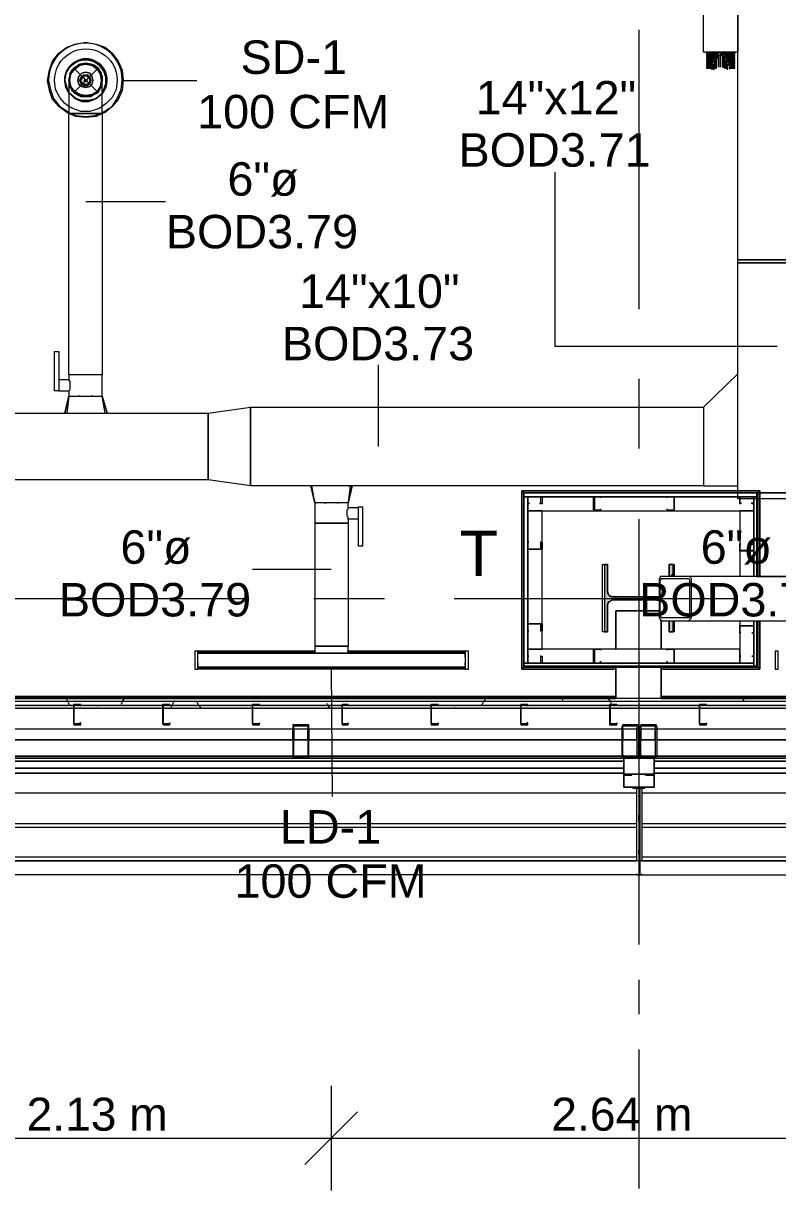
# Model space of a CAD drawing. Header units: metres. Extents: x -2 to 207, y -8 to 52.
# Drawn here: x 28.02 to 31.44, y 6.69 to 11.99 of the extents above; entities that cross this region are included whole.
import ezdxf

# ---------------------------------------------------------------- set-up
doc = ezdxf.new("R2010")
doc.units = ezdxf.units.M
doc.layers.add('HVAC - Ductos', color=5, linetype='Continuous', lineweight=0)
doc.layers.add('PDF_Text', color=7, linetype='Continuous', lineweight=0)
doc.layers.add('PDF_Geometry', color=7, linetype='Continuous', lineweight=0, true_color=0xaaaaaa)
doc.layers.add('PDF_Solid Fills', color=7, linetype='Continuous', lineweight=0, true_color=0xffffff)
doc.styles.add('PDF Helvetica', font='')
doc.styles.get('PDF Helvetica').set_extended_font_data('Helvetica')

msp = doc.modelspace()

# ---------------------------------------------------------------- hatches: boundary and pattern name
at = {"layer": 'PDF_Solid Fills', "lineweight": 0, "transparency": 33554559}
h = msp.add_hatch(color=256, dxfattribs=at)
h.paths.add_polyline_path([(30.9487, 9.2752), (30.9487, 9.2248), (30.967, 9.2248), (30.967, 9.2752)])
h.paths.add_polyline_path([(30.6692, 9.4035), (30.6692, 9.5318), (30.6555, 9.5318), (30.6555, 9.2248), (30.6692, 9.2248), (30.6692, 9.3531), (30.6738, 9.3669), (30.683, 9.3714), (30.9029, 9.3714), (30.9029, 9.3851), (30.683, 9.3897), (30.6784, 9.3943), (30.6738, 9.3943), (30.6738, 9.4035)])
h.paths.add_polyline_path([(30.967, 9.4768), (30.967, 9.5318), (30.9487, 9.5318), (30.9487, 9.4768)])
h = msp.add_hatch(color=256, dxfattribs=at)
h.paths.add_polyline_path([(14.0377, 8.8766), (14.0377, 8.8903), (12.4111, 8.8903), (12.4111, 8.8766)])
h.paths.add_polyline_path([(58.6863, 8.8766), (60.0699, 8.8766), (60.0699, 8.8903), (58.6863, 8.8903)])
h.paths.add_polyline_path([(58.6817, 8.8766), (58.6817, 8.8903), (55.8456, 8.8903), (55.8456, 8.8766)])
h.paths.add_polyline_path([(55.841, 8.8766), (55.841, 8.8903), (53.8159, 8.8903), (53.8159, 8.8766)])
h.paths.add_polyline_path([(53.8114, 8.8766), (53.8114, 8.8903), (53.005, 8.8903), (53.005, 8.8766)])
h.paths.add_polyline_path([(53.0004, 8.8766), (53.0004, 8.8903), (50.9753, 8.8903), (50.9753, 8.8766)])
h.paths.add_polyline_path([(50.9707, 8.8766), (50.9707, 8.8903), (48.9456, 8.8903), (48.9456, 8.8766)])
h.paths.add_polyline_path([(48.941, 8.8766), (48.941, 8.8903), (48.1347, 8.8903), (48.1347, 8.8766)])
h.paths.add_polyline_path([(48.1301, 8.8766), (48.1301, 8.8903), (46.105, 8.8903), (46.105, 8.8766)])
h.paths.add_polyline_path([(46.1004, 8.8766), (46.1004, 8.8903), (44.0753, 8.8903), (44.0753, 8.8766)])
h.paths.add_polyline_path([(44.0707, 8.8766), (44.0707, 8.8903), (43.2643, 8.8903), (43.2643, 8.8766)])
h.paths.add_polyline_path([(43.2598, 8.8766), (43.2598, 8.8903), (41.2346, 8.8903), (41.2346, 8.8766)])
h.paths.add_polyline_path([(41.2301, 8.8766), (41.2301, 8.8903), (38.394, 8.8903), (38.394, 8.8766)])
h.paths.add_polyline_path([(38.3894, 8.8766), (38.3894, 8.8903), (36.3643, 8.8903), (36.3643, 8.8766)])
h.paths.add_polyline_path([(36.3597, 8.8766), (36.3597, 8.8903), (33.5237, 8.8903), (33.5237, 8.8766)])
h.paths.add_polyline_path([(33.5191, 8.8766), (33.5191, 8.8903), (31.4939, 8.8903), (31.4939, 8.8766)])
h.paths.add_polyline_path([(31.4894, 8.8766), (31.4894, 8.8903), (30.683, 8.8903), (30.683, 8.8766)])
h.paths.add_polyline_path([(30.6784, 8.8766), (30.6784, 8.8903), (28.6533, 8.8903), (28.6533, 8.8766)])
h.paths.add_polyline_path([(28.6487, 8.8766), (28.6487, 8.8903), (26.6236, 8.8903), (26.6236, 8.8766)])
h.paths.add_polyline_path([(26.619, 8.8766), (26.619, 8.8903), (25.8127, 8.8903), (25.8127, 8.8766)])
h.paths.add_polyline_path([(25.8081, 8.8766), (25.8081, 8.8903), (23.783, 8.8903), (23.783, 8.8766)])
h.paths.add_polyline_path([(23.7784, 8.8766), (23.7784, 8.8903), (21.7532, 8.8903), (21.7532, 8.8766)])
h.paths.add_polyline_path([(21.7487, 8.8766), (21.7487, 8.8903), (20.9423, 8.8903), (20.9423, 8.8766)])
h.paths.add_polyline_path([(20.9377, 8.8766), (20.9377, 8.8903), (18.9126, 8.8903), (18.9126, 8.8766)])
h.paths.add_polyline_path([(18.908, 8.8766), (18.908, 8.8903), (16.072, 8.8903), (16.072, 8.8766)])
h.paths.add_polyline_path([(16.0674, 8.8766), (16.0674, 8.8903), (14.0423, 8.8903), (14.0423, 8.8766)])
h = msp.add_hatch(color=256, dxfattribs=at)
h.paths.add_polyline_path([(29.3085, 8.7941), (29.3085, 8.6567), (29.313, 8.7941)])
h.paths.add_polyline_path([(29.313, 8.7987), (29.313, 8.8033), (29.3085, 8.8033)])
h.paths.add_polyline_path([(29.2443, 8.7987), (29.2443, 8.8033), (29.2398, 8.8033)])
h.paths.add_polyline_path([(29.2443, 8.7941), (29.2398, 8.7941), (29.2398, 8.6567)])
h.paths.add_polyline_path([(29.2489, 8.6567), (29.3039, 8.6521), (29.3039, 8.6567)])
h.paths.add_polyline_path([(29.3039, 8.7987), (29.3039, 8.8033), (29.2489, 8.8033)])
h = msp.add_hatch(color=256, dxfattribs=at)
h.paths.add_polyline_path([(30.7471, 8.6567), (30.7975, 8.6521), (30.7975, 8.6567)])
h.paths.add_polyline_path([(30.738, 8.6659), (30.738, 8.6567), (30.7471, 8.6613), (30.7425, 8.6659)])
h.paths.add_polyline_path([(30.8067, 8.6613), (30.8113, 8.8027), (30.8113, 8.8033), (30.738, 8.8033), (30.7334, 8.7987), (30.7334, 8.6659), (30.738, 8.6705), (30.7425, 8.7987), (30.8021, 8.7987), (30.7975, 8.6613), (30.8067, 8.6567)])
h = msp.add_hatch(color=256, dxfattribs=at)
h.paths.add_polyline_path([(30.8205, 8.6659), (30.8205, 8.6567), (30.8296, 8.6567), (30.88, 8.6521), (30.88, 8.6567), (30.8387, 8.6613), (30.825, 8.6659)])
h.paths.add_polyline_path([(30.8892, 8.6613), (30.8937, 8.8033), (30.8205, 8.8033), (30.8159, 8.7987), (30.8159, 8.6659), (30.8205, 8.6705), (30.825, 8.7987), (30.8846, 8.7987), (30.88, 8.6613), (30.8892, 8.6567)])

# ---------------------------------------------------------------- linework, layer by layer
at = {"layer": 'HVAC - Ductos', "lineweight": 0}
for points in [[(31.613, 12.7389), (31.613, 10.9154), (31.2603, 10.9154), (31.2603, 12.7389)], [(31.1045, 12.3174), (31.2603, 12.3174), (31.2603, 11.8593), (31.1045, 11.8593)], [(28.2226, 10.3931), (28.2226, 11.5798), (28.2134, 11.5843), (28.1768, 11.6119), (28.1493, 11.6439), (28.1356, 11.6852), (28.1264, 11.731), (28.1356, 11.7768), (28.1493, 11.818), (28.1768, 11.8547), (28.2134, 11.8822), (28.2547, 11.8959), (28.3005, 11.9051), (28.3463, 11.8959), (28.3876, 11.8822), (28.4196, 11.8547), (28.4471, 11.818), (28.4655, 11.7768), (28.47, 11.731), (28.4655, 11.6852), (28.4471, 11.6439), (28.4196, 11.6119), (28.3876, 11.5843), (28.3738, 11.5798), (28.3738, 10.3931), (28.3646, 10.3931), (28.3554, 10.3931), (28.3372, 10.3931), (28.3188, 10.3931), (28.3005, 10.3931), (28.2822, 10.3931), (28.2638, 10.3931), (28.2455, 10.3931), (28.2318, 10.3931), (28.2272, 10.3931)], [(28.2318, 11.7035), (28.2272, 11.731), (28.2318, 11.7585), (28.2501, 11.7814), (28.273, 11.7997), (28.3005, 11.8043), (28.328, 11.7997), (28.3509, 11.7814), (28.3646, 11.7585), (28.3692, 11.731), (28.3646, 11.7035), (28.3509, 11.6806), (28.328, 11.6669), (28.3005, 11.6623), (28.273, 11.6669), (28.2501, 11.6806)], [(28.2043, 11.731), (28.2089, 11.699), (28.2226, 11.6714), (28.2089, 11.699)], [(28.2684, 11.7493), (28.2638, 11.731), (28.2684, 11.7493), (28.2822, 11.763), (28.3005, 11.7676), (28.3188, 11.763), (28.328, 11.7493), (28.3326, 11.731), (28.328, 11.7493), (28.3188, 11.763), (28.3005, 11.7676), (28.2822, 11.763)], [(28.328, 11.7127), (28.3326, 11.731), (28.328, 11.7127), (28.3188, 11.7035), (28.3005, 11.699), (28.2822, 11.7035), (28.2684, 11.7127), (28.2638, 11.731), (28.2684, 11.7127), (28.2822, 11.7035), (28.3005, 11.699), (28.3188, 11.7035)], [(28.2776, 11.7447), (28.273, 11.731), (28.2776, 11.7447), (28.2914, 11.7539), (28.3097, 11.7539), (28.3188, 11.7447), (28.3234, 11.731), (28.3188, 11.7447), (28.3097, 11.7539), (28.2914, 11.7539)], [(28.3188, 11.7172), (28.3234, 11.731), (28.3188, 11.7172), (28.3097, 11.7081), (28.2914, 11.7081), (28.2776, 11.7172), (28.273, 11.731), (28.2776, 11.7172), (28.2914, 11.7081), (28.3097, 11.7081)], [(28.3142, 11.7172), (28.3005, 11.7127), (28.2868, 11.7172), (28.2776, 11.731), (28.2868, 11.7447), (28.3005, 11.7539), (28.3142, 11.7447), (28.3188, 11.731)], [(28.3005, 11.7264), (28.3051, 11.731), (28.3051, 11.7264), (28.2959, 11.7264), (28.2914, 11.731), (28.2959, 11.7356), (28.3051, 11.7356), (28.3051, 11.731), (28.3005, 11.7356), (28.2959, 11.7356), (28.2959, 11.731), (28.2959, 11.7264)], [(28.2272, 11.6714), (28.2547, 11.6485), (28.2822, 11.6393), (28.3142, 11.6393), (28.3463, 11.6485), (28.3142, 11.6347), (28.2822, 11.6347), (28.2501, 11.6485), (28.2272, 11.6714), (28.2226, 11.6714), (28.2272, 11.6714), (28.2226, 11.676)], [(28.3463, 11.6485), (28.3142, 11.6393), (28.2822, 11.6393), (28.2547, 11.6485), (28.2272, 11.6714), (28.2501, 11.6485), (28.2822, 11.6347), (28.3142, 11.6347), (28.3463, 11.6485), (28.3738, 11.6714)], [(28.3554, 11.676), (28.3692, 11.7035), (28.3554, 11.676), (28.328, 11.6623)], [(28.3738, 11.6714), (28.3738, 11.676), (28.3738, 11.6714), (28.3463, 11.6485)], [(31.613, 10.9154), (31.613, 10.9017), (31.2603, 10.9017), (31.2603, 10.9154)], [(31.2603, 9.8571), (31.2603, 10.9017), (31.613, 10.9017), (31.613, 9.8571)], [(28.1585, 10.4985), (28.1768, 10.4985), (28.1768, 10.3199), (28.1585, 10.3199)], [(31.2603, 9.8891), (31.2603, 10.3977), (31.1045, 10.2465), (31.1045, 9.8891), (29.0473, 9.8891), (29.0473, 10.2465), (31.1045, 10.2465), (31.1045, 9.8891)], [(28.2226, 10.3702), (28.1768, 10.3702), (28.1768, 10.3656), (28.1768, 10.3611), (28.1768, 10.3565), (28.1768, 10.3519), (28.1768, 10.3427), (28.1768, 10.3381), (28.1768, 10.3336), (28.1768, 10.3245), (28.1768, 10.3199), (28.2226, 10.3199), (28.2226, 10.2969), (28.2272, 10.2969), (28.2318, 10.2969), (28.2455, 10.2969), (28.2638, 10.2969), (28.2822, 10.2969), (28.3005, 10.2969), (28.3188, 10.2969), (28.3372, 10.2969), (28.3554, 10.2969), (28.3646, 10.2969), (28.3692, 10.2969), (28.3738, 10.2969), (28.3738, 10.3931), (28.3646, 10.3931), (28.3554, 10.3931), (28.3372, 10.3931), (28.3188, 10.3931), (28.3005, 10.3931), (28.2822, 10.3931), (28.2638, 10.3931), (28.2455, 10.3931), (28.2318, 10.3931), (28.2272, 10.3931), (28.2226, 10.3931)], [(28.273, 10.2969), (28.2684, 10.2969)], [(28.3326, 10.2969), (28.328, 10.2969), (28.3234, 10.2969), (28.328, 10.2969)], [(28.8549, 9.9167), (26.6236, 9.9167), (26.6236, 10.219), (28.8549, 10.219)], [(31.613, 9.8296), (31.2603, 9.8296), (31.2603, 9.8571), (31.613, 9.8571)], [(29.3818, 9.8113), (29.3864, 9.8113), (29.391, 9.8113), (29.3864, 9.8113)], [(29.4414, 9.8113), (29.4459, 9.8113)], [(29.5376, 9.7929), (29.5559, 9.7929), (29.5559, 9.6142), (29.5376, 9.6142)], [(28.7953, 9.0553), (28.8091, 9.0553), (28.8091, 9.1378), (28.7953, 9.1378)], [(28.8091, 9.1286), (30.0232, 9.1286), (28.8091, 9.1286), (30.0232, 9.1286), (30.0232, 9.0644), (28.8091, 9.0644)], [(30.037, 9.0553), (30.037, 9.1378), (30.0232, 9.1378), (30.0232, 9.0553)], [(31.4298, 9.0553), (31.4435, 9.0553), (31.4435, 9.1378), (31.4298, 9.1378)]]:
    msp.add_lwpolyline(points, close=True, dxfattribs=at)
for points in [[(28.3738, 11.5843), (28.383, 11.5889), (28.4196, 11.6119), (28.4425, 11.6485), (28.4609, 11.6898), (28.4655, 11.731, 1.013823), (28.131, 11.731), (28.1402, 11.6898), (28.1539, 11.6485), (28.1814, 11.6119), (28.218, 11.5889), (28.2226, 11.5843)], [(28.2226, 11.6119), (28.2043, 11.6256), (28.1814, 11.6531), (28.163, 11.6898), (28.1585, 11.731, -1.008129), (28.4425, 11.731), (28.4379, 11.6898), (28.4196, 11.6531), (28.3921, 11.6256), (28.3738, 11.6119)]]:
    msp.add_lwpolyline(points, format="xyb", dxfattribs=at)
msp.add_lwpolyline([(28.3738, 11.6714), (28.3921, 11.699), (28.3967, 11.731, 1.017952), (28.2043, 11.731), (28.2134, 11.699), (28.2226, 11.676, -1.368444), (28.3921, 11.731), (28.3876, 11.699), (28.3738, 11.676, 1.368444), (28.2043, 11.731, -1.434913)], format="xyb", close=True, dxfattribs=at)
for points in [[(31.1136, 11.8593), (31.1778, 11.8593), (31.1732, 11.8547), (31.1182, 11.8547), (31.1182, 11.8501), (31.1732, 11.8501), (31.1686, 11.8456), (31.1182, 11.8456), (31.1182, 11.841), (31.1686, 11.841), (31.1641, 11.8364), (31.1182, 11.8364), (31.1182, 11.8318), (31.1595, 11.8318), (31.1595, 11.8272), (31.1182, 11.8272), (31.1182, 11.8226), (31.1549, 11.8226), (31.1549, 11.818), (31.1182, 11.818), (31.1182, 11.8134), (31.1503, 11.8134), (31.1457, 11.8089), (31.1182, 11.8089), (31.1182, 11.8043), (31.1457, 11.8043), (31.1412, 11.7997), (31.1182, 11.7997), (31.1182, 11.7952), (31.1412, 11.7952), (31.1366, 11.7906), (31.1182, 11.7906), (31.1182, 11.786), (31.1366, 11.786), (31.1412, 11.7906), (31.1412, 11.7814), (31.1457, 11.7814), (31.1457, 11.7952), (31.1503, 11.8043), (31.1503, 11.7814), (31.1549, 11.7814), (31.1549, 11.8134), (31.1595, 11.8226), (31.1595, 11.786), (31.1641, 11.786), (31.1641, 11.8272), (31.1732, 11.841), (31.1732, 11.7906), (31.1732, 11.8456), (31.1778, 11.8456), (31.1824, 11.8456), (31.1824, 11.7906), (31.1824, 11.8456), (31.187, 11.8456), (31.1916, 11.8456), (31.1916, 11.7906), (31.1961, 11.7906), (31.1961, 11.841), (31.2007, 11.8272), (31.2007, 11.786), (31.2053, 11.786), (31.2053, 11.8226), (31.2099, 11.8134), (31.2099, 11.7814), (31.2145, 11.7814), (31.2145, 11.8043), (31.2236, 11.7952), (31.2236, 11.7814), (31.2236, 11.7906), (31.2282, 11.786), (31.2465, 11.786), (31.2465, 11.7906), (31.2282, 11.7906), (31.2282, 11.7952), (31.2465, 11.7952), (31.2465, 11.7997), (31.2236, 11.7997), (31.219, 11.8043), (31.2465, 11.8043), (31.2465, 11.8089), (31.219, 11.8089), (31.2145, 11.8134), (31.2465, 11.8134), (31.2465, 11.818), (31.2145, 11.818), (31.2099, 11.8226), (31.2465, 11.8226), (31.2465, 11.8272), (31.2053, 11.8272), (31.2053, 11.8318), (31.2465, 11.8318), (31.2465, 11.8364), (31.2007, 11.8364), (31.2007, 11.841), (31.2465, 11.841), (31.2465, 11.8456), (31.1961, 11.8456), (31.1916, 11.8501), (31.2465, 11.8501), (31.2465, 11.8547), (31.1916, 11.8547), (31.1916, 11.8593), (31.2511, 11.8593)], [(31.187, 11.8593), (31.187, 11.8547), (31.187, 11.8501), (31.1824, 11.8501), (31.1824, 11.8547), (31.1778, 11.8547), (31.1824, 11.8593)], [(28.3234, 11.8043), (28.3005, 11.8089), (28.273, 11.8043), (28.2684, 11.7997), (28.2455, 11.786), (28.2318, 11.763), (28.2272, 11.7585), (28.2226, 11.731), (28.2272, 11.7035), (28.2455, 11.676), (28.2318, 11.7035), (28.2226, 11.731), (28.2226, 11.7264), (28.2272, 11.7127), (28.2272, 11.731), (28.2272, 11.7493), (28.2364, 11.7676), (28.2455, 11.786), (28.2638, 11.7952), (28.2822, 11.8043), (28.3005, 11.8043), (28.3188, 11.8043), (28.3372, 11.7952), (28.3509, 11.786), (28.3646, 11.7676), (28.3692, 11.7493), (28.3738, 11.731), (28.3692, 11.7127), (28.3646, 11.6944), (28.3509, 11.6806), (28.3372, 11.6669), (28.3188, 11.6623), (28.3005, 11.6577), (28.2822, 11.6623), (28.2638, 11.6669), (28.2455, 11.6806), (28.2364, 11.6944), (28.2272, 11.7127), (28.2318, 11.6944), (28.2455, 11.676), (28.2638, 11.6669), (28.2822, 11.6577), (28.3005, 11.6577), (28.2684, 11.6623), (28.2455, 11.676), (28.2684, 11.6623), (28.273, 11.6623), (28.3005, 11.6577), (28.3188, 11.6577), (28.3372, 11.6669), (28.3554, 11.676), (28.3646, 11.6944), (28.3738, 11.7127), (28.3738, 11.7264), (28.3738, 11.731), (28.3738, 11.7493), (28.3646, 11.7676), (28.3554, 11.786), (28.3372, 11.7997), (28.3188, 11.8043), (28.3005, 11.8089), (28.2684, 11.7997), (28.2455, 11.786), (28.2318, 11.763), (28.2226, 11.731), (28.2272, 11.7493), (28.2318, 11.7676), (28.2455, 11.786), (28.2638, 11.7997), (28.2822, 11.8043), (28.3005, 11.8089), (28.328, 11.7997), (28.3554, 11.786)], [(28.2318, 11.763), (28.2272, 11.763), (28.2272, 11.7585), (28.2272, 11.763), (28.2318, 11.763), (28.2318, 11.7676), (28.2455, 11.786), (28.2638, 11.7997), (28.2684, 11.7997), (28.2684, 11.8043), (28.273, 11.8043), (28.2822, 11.8043), (28.3005, 11.8089), (28.3188, 11.8043), (28.328, 11.8043), (28.3326, 11.7997)], [(28.2684, 11.7997), (28.2455, 11.786), (28.2318, 11.763)], [(28.2684, 11.7997), (28.2684, 11.8043), (28.273, 11.8043)], [(28.273, 11.7997), (28.3005, 11.8043), (28.3234, 11.7997)], [(28.328, 11.8043), (28.3326, 11.7997), (28.3509, 11.786), (28.3646, 11.763)], [(28.328, 11.8043), (28.3326, 11.7997), (28.3372, 11.7997), (28.3554, 11.786), (28.3646, 11.7676), (28.3692, 11.763), (28.3692, 11.7585), (28.3738, 11.7493), (28.3738, 11.731), (28.3738, 11.7264)], [(28.3326, 11.7997), (28.3509, 11.786)], [(28.3692, 11.7585), (28.3738, 11.731), (28.3692, 11.763), (28.3554, 11.786), (28.3692, 11.763), (28.3692, 11.7585), (28.3738, 11.731), (28.3692, 11.7081), (28.3692, 11.7035), (28.3692, 11.699)], [(28.2272, 11.7585), (28.2272, 11.7493), (28.2226, 11.731), (28.2226, 11.7264)], [(28.2226, 11.731), (28.2226, 11.7264), (28.2226, 11.7081), (28.2226, 11.676), (28.2226, 11.6393), (28.2226, 11.5981), (28.2226, 11.5798), (28.2272, 11.5798), (28.2318, 11.5798), (28.2455, 11.5798), (28.2638, 11.5798), (28.2822, 11.5798), (28.3005, 11.5798), (28.3188, 11.5798), (28.3372, 11.5798), (28.3554, 11.5798), (28.3646, 11.5798), (28.3738, 11.5798), (28.3738, 11.621), (28.3738, 11.6623), (28.3738, 11.6944), (28.3738, 11.7172), (28.3738, 11.731)], [(28.2318, 11.7081), (28.2272, 11.731), (28.2318, 11.7585)], [(28.3692, 11.763), (28.3692, 11.7585)], [(28.3738, 11.731), (28.3692, 11.7035), (28.3738, 11.731)], [(28.47, 11.731), (28.8045, 11.731)], [(28.2684, 11.6669), (28.2455, 11.6806), (28.2318, 11.699), (28.2272, 11.7035), (28.2272, 11.7081)], [(28.3646, 11.699), (28.3509, 11.6806), (28.3326, 11.6669)], [(28.2684, 11.6623), (28.3005, 11.6577), (28.328, 11.6623)], [(28.3326, 11.6623), (28.328, 11.6623), (28.3005, 11.6577), (28.3234, 11.6623)], [(28.3738, 11.6119), (28.36, 11.6027), (28.3188, 11.5889), (28.2776, 11.5889), (28.241, 11.6027), (28.2226, 11.6119)], [(28.2226, 11.5843), (28.2547, 11.5707), (28.3005, 11.5661), (28.3418, 11.5707), (28.3738, 11.5843)], [(28.3738, 11.5798), (28.3463, 11.5661), (28.3005, 11.5615), (28.2547, 11.5661), (28.2226, 11.5798)], [(28.3738, 11.5798), (28.3646, 11.5798), (28.3554, 11.5798), (28.3372, 11.5798), (28.3188, 11.5798), (28.3005, 11.5798), (28.2822, 11.5798), (28.2638, 11.5798), (28.2455, 11.5798), (28.2318, 11.5798), (28.2272, 11.5798), (28.2226, 11.5798)], [(31.439, 10.5214), (30.431, 10.5214), (30.431, 11.314)], [(28.3005, 11.1812), (28.6625, 11.1812)], [(29.6292, 10.0678), (29.6292, 10.4389)], [(28.2226, 10.3702), (28.2226, 10.3656), (28.2272, 10.3656), (28.2272, 10.3565), (28.2272, 10.3473), (28.2272, 10.3381), (28.2272, 10.3336), (28.2272, 10.3245), (28.2226, 10.3199)], [(28.2089, 10.219), (28.2043, 10.219), (28.2226, 10.2969), (28.2043, 10.219), (28.2089, 10.219), (28.2134, 10.219), (28.2226, 10.219)], [(28.2226, 10.2969), (28.2134, 10.219)], [(28.2455, 10.2969), (28.2501, 10.2969)], [(28.2959, 10.2969), (28.3005, 10.2969)], [(28.3509, 10.2969), (28.3554, 10.2969)], [(28.3646, 10.2969), (28.3692, 10.2969)], [(28.3967, 10.219), (28.3738, 10.2969), (28.3967, 10.219)], [(28.3876, 10.219), (28.3738, 10.2969)], [(28.8549, 10.219), (29.0473, 10.2465)], [(29.0473, 10.2465), (29.0473, 9.8891)], [(28.2272, 10.219), (28.2455, 10.219), (28.2501, 10.219), (28.2547, 10.219), (28.2638, 10.219), (28.2776, 10.219), (28.2822, 10.219), (28.2868, 10.219), (28.3097, 10.219), (28.3142, 10.219), (28.3188, 10.219), (28.3326, 10.219), (28.3418, 10.219), (28.3463, 10.219), (28.3554, 10.219), (28.3692, 10.219)], [(28.3738, 10.219), (28.383, 10.219), (28.3876, 10.219), (28.3921, 10.219), (28.3967, 10.219), (28.3921, 10.219), (28.3967, 10.219), (28.3921, 10.219)], [(28.8549, 9.9167), (28.8549, 10.219)], [(29.0473, 9.8891), (28.8549, 9.9167)], [(29.3406, 9.8891), (29.3314, 9.8891), (29.3268, 9.8891), (29.3222, 9.8891), (29.3406, 9.8113), (29.3222, 9.8891)], [(29.3406, 9.8113), (29.3451, 9.8113), (29.3406, 9.8113), (29.3268, 9.8891)], [(29.5009, 9.8891), (29.4917, 9.8113), (29.4872, 9.8113), (29.4826, 9.8113), (29.4688, 9.8113), (29.4551, 9.8113), (29.4368, 9.8113), (29.4138, 9.8113), (29.3956, 9.8113), (29.3772, 9.8113), (29.3634, 9.8113), (29.3497, 9.8113), (29.3451, 9.8113), (29.3406, 9.8113), (29.3406, 9.7196), (29.3497, 9.7196), (29.3634, 9.7196), (29.3772, 9.7196), (29.3956, 9.7196), (29.4138, 9.7196), (29.4368, 9.7196), (29.4551, 9.7196), (29.4688, 9.7196), (29.4826, 9.7196), (29.4872, 9.7196), (29.4917, 9.7196), (29.4917, 9.1606), (29.4872, 9.1606), (29.478, 9.1606), (29.4688, 9.1606), (29.4505, 9.1606), (29.4368, 9.1606), (29.4138, 9.1606), (29.3956, 9.1606), (29.3772, 9.1606), (29.3634, 9.1606), (29.3497, 9.1606), (29.3451, 9.1606), (29.3406, 9.1606), (29.3406, 9.1286), (29.3451, 9.1286), (29.3497, 9.1286), (29.3634, 9.1286), (29.3772, 9.1286), (29.3956, 9.1286), (29.4138, 9.1286), (29.4368, 9.1286), (29.4505, 9.1286), (29.4688, 9.1286), (29.478, 9.1286), (29.4872, 9.1286), (29.4917, 9.1286), (29.4917, 9.1606), (29.4872, 9.1606)], [(29.3634, 9.8891), (29.3451, 9.8891)], [(29.4276, 9.8891), (29.4047, 9.8891), (29.4001, 9.8891), (29.3956, 9.8891), (29.3818, 9.8891), (29.3726, 9.8891), (29.368, 9.8891)], [(29.4872, 9.8891), (29.4688, 9.8891), (29.4642, 9.8891), (29.4596, 9.8891), (29.4505, 9.8891), (29.4368, 9.8891), (29.4322, 9.8891)], [(29.4917, 9.8891), (29.5009, 9.8891), (29.5055, 9.8891), (29.5101, 9.8891), (29.5055, 9.8891)], [(29.5101, 9.8891), (29.4917, 9.8113), (29.5101, 9.8891)], [(29.4917, 9.738), (29.4917, 9.7425), (29.4917, 9.7471), (29.4872, 9.7517), (29.4872, 9.7609), (29.4872, 9.7701), (29.4872, 9.7792), (29.4917, 9.7838), (29.4917, 9.7883)], [(29.5376, 9.7425), (29.5376, 9.7471), (29.5376, 9.7517), (29.5376, 9.7563), (29.5376, 9.7655), (29.5376, 9.7701), (29.5376, 9.7792), (29.5376, 9.7838), (29.5376, 9.7883), (29.4917, 9.7883), (29.4917, 9.8113)], [(29.5376, 9.738), (29.4917, 9.738), (29.4917, 9.7196), (29.4872, 9.7196), (29.4826, 9.7196), (29.4688, 9.7196), (29.4551, 9.7196), (29.4368, 9.7196), (29.4138, 9.7196), (29.3956, 9.7196), (29.3772, 9.7196), (29.3634, 9.7196), (29.3497, 9.7196), (29.3406, 9.7196), (29.3406, 9.1606), (29.3497, 9.1606), (29.3634, 9.1606), (29.3772, 9.1606), (29.3956, 9.1606), (29.4138, 9.1606), (29.4368, 9.1606), (29.4551, 9.1606), (29.4688, 9.1606), (29.4826, 9.1606), (29.4872, 9.1606), (29.4917, 9.1606)], [(29.4138, 9.5089), (29.0565, 9.5089)], [(28.8091, 9.1102), (28.8091, 9.1148), (28.8091, 9.1194), (28.8091, 9.1378), (28.8091, 9.1332), (29.3406, 9.1332)], [(29.3406, 9.1378), (28.8091, 9.1378)], [(28.8091, 9.1148), (28.8091, 9.1194), (28.8091, 9.124)], [(30.0232, 9.1102), (30.0232, 9.1148), (30.0232, 9.1194), (30.0232, 9.1378), (30.0232, 9.1332), (29.4872, 9.1332)], [(30.0232, 9.1378), (29.4917, 9.1378)], [(30.0232, 9.124), (30.0232, 9.1194), (30.0232, 9.1148)], [(30.0232, 9.0736), (30.0232, 9.0782), (30.0232, 9.0828), (30.0232, 9.0782), (30.0232, 9.0598), (30.0232, 9.0553), (28.8091, 9.0553), (28.8091, 9.0598), (28.8091, 9.0782), (28.8091, 9.0828), (28.8091, 9.0782), (28.8091, 9.0736)], [(28.8091, 9.0598), (30.0232, 9.0598)], [(29.4138, 9.0553), (29.4184, 8.478)]]:
    msp.add_lwpolyline(points, dxfattribs=at)
at = {"layer": 'HVAC - Ductos', "color": 252, "lineweight": 0, "true_color": 0x939598}
for points in [[(29.4138, 7.163), (29.4138, 6.9248), (29.4138, 6.6865)], [(29.533, 7.0439), (29.4138, 6.9248), (29.2947, 6.8056)], [(7.582, 6.9248), (9.795, 6.9248), (12.4157, 6.9248), (13.6849, 6.9248), (15.9574, 6.9248), (18.152, 6.9248), (20.3376, 6.9248), (22.9307, 6.9248), (25.13, 6.9248), (27.2834, 6.9248), (29.4138, 6.9248), (32.0529, 6.9248), (34.2613, 6.9248), (36.4971, 6.9248), (38.7514, 6.9248), (40.8177, 6.9248), (43.0581, 6.9248), (45.6468, 6.9248), (47.8094, 6.9248), (50.3935, 6.9248), (52.6385, 6.9248), (54.8331, 6.9248), (57.2339, 6.9248), (58.6359, 6.9248)]]:
    msp.add_lwpolyline(points, dxfattribs=at)
at = {"layer": 'PDF_Geometry', "lineweight": 0}
for points in [[(30.8113, 11.9601), (30.8113, 10.691)], [(30.8113, 10.3748), (30.8113, 10.0587)], [(30.2798, 9.8663), (30.2798, 9.0553)], [(30.2889, 9.0644), (30.2889, 9.8571), (31.3473, 9.8571), (30.2889, 9.8571), (31.3473, 9.8571), (31.3519, 9.8571), (31.3565, 9.8617), (31.3565, 9.8663), (31.3611, 9.8663), (30.2798, 9.8663), (30.2798, 9.0553), (30.2798, 9.8663), (30.2843, 9.8617), (30.2889, 9.8571), (30.2889, 9.0644), (30.2889, 9.8571), (30.2843, 9.8617), (30.2798, 9.8663), (31.3611, 9.8663), (31.3611, 9.4768), (31.3611, 9.8663), (31.3611, 9.4768), (31.3611, 9.8663), (31.3565, 9.8663), (31.3565, 9.8617), (31.3519, 9.8571), (31.3473, 9.8571), (30.2889, 9.8571), (31.3473, 9.8571), (31.3473, 9.4768), (31.3473, 9.7746), (31.3473, 9.8571), (31.3473, 9.4768), (34.8203, 9.4768)], [(30.2798, 9.8663), (30.2798, 9.0553)], [(31.3519, 9.8571), (30.2889, 9.8571)], [(31.3519, 9.8571), (30.2889, 9.8571)], [(30.2889, 9.0644), (30.2889, 9.8571), (30.2889, 9.0644)], [(30.2889, 9.8571), (30.2889, 9.069), (30.2889, 9.8571)], [(31.3519, 9.8571), (30.2889, 9.8571)], [(31.3519, 9.8571), (30.2889, 9.8571)], [(30.2889, 9.8571), (31.3473, 9.8571), (30.2889, 9.8571)], [(31.3473, 9.4768), (31.3473, 9.8387), (31.3336, 9.8387), (30.3073, 9.8387), (30.3073, 9.7746), (30.3714, 9.7746), (31.2694, 9.7746), (31.3336, 9.7746), (31.3336, 9.4768), (31.3336, 9.8387), (31.3336, 9.7746), (31.2694, 9.7746), (31.2694, 9.4768)], [(31.3473, 9.4768), (31.3473, 9.8571), (31.3473, 9.4768)], [(31.2694, 9.2752), (31.2694, 9.1469), (31.2694, 9.0828), (31.2694, 9.1469), (30.3714, 9.1469), (30.3073, 9.1469), (30.3714, 9.1469), (30.3714, 9.7746), (31.2694, 9.7746), (31.2694, 9.4768), (31.0999, 9.4768)], [(31.0999, 9.2752), (31.2694, 9.2752), (31.2694, 9.1469), (30.3714, 9.1469), (30.3714, 9.7746), (30.3073, 9.7746), (30.3073, 9.1469), (30.3073, 9.0828), (31.2694, 9.0828), (31.3336, 9.0828), (31.3336, 9.2752), (31.3336, 9.069), (31.3473, 9.069), (31.3473, 9.0644), (30.9121, 9.0644), (31.3519, 9.0644), (31.3519, 9.2752), (31.3519, 9.0644), (31.3519, 9.2752), (31.3519, 9.0644), (30.9121, 9.0644), (31.3473, 9.0644), (31.3519, 9.0644), (31.3565, 9.0598), (31.3611, 9.0553)], [(30.8113, 9.738), (30.8113, 8.281)], [(30.9029, 9.3714), (30.6921, 9.3714), (30.683, 9.3669), (30.6738, 9.3577), (30.6692, 9.3485), (30.6692, 9.2248), (30.6463, 9.2248), (30.6463, 9.5318), (30.6692, 9.5318), (30.6692, 9.4081), (30.6738, 9.3943), (30.683, 9.3897), (30.6921, 9.3851), (30.9029, 9.3851)], [(30.9029, 9.3851), (30.6921, 9.3851), (30.683, 9.3851), (30.6738, 9.3943), (30.6692, 9.4035), (30.6692, 9.5318), (30.6555, 9.5318), (30.6555, 9.2248), (30.6692, 9.2248), (30.6692, 9.3485), (30.6738, 9.3623), (30.683, 9.3669), (30.6921, 9.3714), (30.9029, 9.3714)], [(30.9487, 9.4768), (30.9487, 9.5318), (30.9716, 9.5318), (30.9716, 9.4768)], [(30.967, 9.4768), (30.967, 9.5318), (30.9487, 9.5318), (30.9487, 9.4768)], [(30.9579, 9.4768), (30.967, 9.4906)], [(31.0312, 9.2752), (35.118, 9.2752), (35.1226, 9.2752), (35.1272, 9.2798), (35.1318, 9.2843), (35.1364, 9.2889), (35.1364, 9.2935), (35.1364, 9.2981), (35.1364, 9.4539), (35.1364, 9.463), (35.1364, 9.4676), (35.1318, 9.4722), (35.1272, 9.4768), (35.1226, 9.4768), (35.118, 9.4768), (31.0312, 9.4768)], [(29.0198, 9.376), (27.7507, 9.376)], [(29.6567, 9.376), (29.336, 9.376)], [(31.2419, 9.376), (29.9728, 9.376)], [(30.8479, 9.3714), (30.8617, 9.3851)], [(30.8296, 9.321), (30.825, 9.321), (30.8205, 9.321), (30.8159, 9.321), (30.8205, 9.321), (30.825, 9.321), (30.8296, 9.321), (30.9029, 9.321), (30.7059, 9.321), (30.7883, 9.321), (30.7929, 9.321), (30.7975, 9.321), (30.8021, 9.321), (30.7975, 9.321), (30.7929, 9.321), (30.7883, 9.321)], [(31.3473, 9.2752), (31.3473, 9.069), (30.2889, 9.069), (30.2889, 9.0644), (31.3473, 9.0644), (31.3473, 9.2752), (31.3473, 9.0644), (31.3473, 9.2752), (31.3473, 9.0644), (31.3473, 9.2752), (34.8203, 9.2752)], [(30.9121, 9.1469), (30.9121, 9.2798), (30.9121, 9.1469)], [(30.9716, 9.2752), (30.9716, 9.2248), (30.9487, 9.2248), (30.9487, 9.2752)], [(30.9487, 9.2752), (30.9487, 9.2248), (30.967, 9.2248), (30.967, 9.2752)], [(30.7059, 9.0644), (30.2889, 9.0644), (30.7059, 9.0644)], [(31.2694, 9.0644), (30.2889, 9.0644)], [(30.7059, 9.0644), (30.2889, 9.0644), (30.7059, 9.0644)], [(31.2694, 9.0644), (31.3473, 9.0644), (30.9121, 9.0644)], [(30.9121, 9.0644), (31.3519, 9.0644)], [(30.9121, 9.0644), (31.3519, 9.0644)], [(31.3473, 9.0644), (30.9121, 9.0644)], [(31.3473, 9.0644), (31.3519, 9.0644), (31.3565, 9.0598), (31.3611, 9.0553)], [(60.07, 8.9224), (12.4111, 8.9224), (12.4111, 8.7849), (60.07, 8.7849)], [(30.7059, 8.927), (21.7166, 8.927)], [(30.7059, 8.9224), (21.7166, 8.9224)], [(21.7166, 8.9224), (30.7059, 8.9224)], [(39.9059, 8.927), (30.9121, 8.927)], [(39.9059, 8.9224), (30.9121, 8.9224)], [(30.9121, 8.9224), (39.9059, 8.9224)], [(60.07, 8.9087), (12.4111, 8.9087)], [(28.6487, 8.8766), (28.2455, 8.8766), (27.8378, 8.8766), (27.4345, 8.8766), (27.0268, 8.8766), (26.6236, 8.8766), (26.2159, 8.8766), (25.8127, 8.8766)], [(28.6487, 8.8903), (28.2455, 8.8903), (27.8378, 8.8903), (27.4345, 8.8903), (27.0268, 8.8903), (26.6236, 8.8903)], [(30.6784, 8.8903), (30.2752, 8.8903), (29.8674, 8.8903), (29.4642, 8.8903), (29.0565, 8.8903), (28.6533, 8.8903)], [(30.6784, 8.8766), (30.2752, 8.8766), (29.8674, 8.8766), (29.4642, 8.8766), (29.0565, 8.8766), (28.6533, 8.8766)], [(31.4894, 8.8903), (31.0862, 8.8903), (30.683, 8.8903)], [(33.5191, 8.8766), (33.1159, 8.8766), (32.7081, 8.8766), (32.3049, 8.8766), (31.8971, 8.8766), (31.4939, 8.8766), (31.0862, 8.8766), (30.683, 8.8766)], [(29.2398, 8.7345), (29.2398, 8.7849)], [(29.2398, 8.7667), (29.2443, 8.7712)], [(29.2443, 8.7849), (29.2443, 8.7345)], [(29.2718, 8.7987), (29.2764, 8.8033)], [(29.3085, 8.7345), (29.3085, 8.7849)], [(29.313, 8.7849), (29.313, 8.7345)], [(30.7334, 8.7849), (30.7334, 8.7345)], [(30.7334, 8.7529), (30.738, 8.7621)], [(30.738, 8.7849), (30.738, 8.7345)], [(30.7792, 8.7987), (30.7838, 8.8033)], [(30.8021, 8.7345), (30.8021, 8.7849)], [(30.8113, 8.7345), (30.8113, 8.7849)], [(30.8159, 8.7849), (30.8159, 8.7345)], [(30.8205, 8.7849), (30.8205, 8.7345)], [(30.8846, 8.7345), (30.8846, 8.7849), (30.8937, 8.7895)], [(30.8937, 8.7345), (30.8937, 8.7849)], [(29.3085, 8.7162), (29.313, 8.7208)], [(30.8021, 8.7025), (30.8113, 8.7071)], [(30.8159, 8.7162), (30.8205, 8.7208)], [(29.2443, 8.6521), (29.2489, 8.6567)], [(30.7517, 8.6521), (30.7609, 8.6567)], [(30.8021, 8.6521), (30.825, 8.6521), (30.8021, 8.6521)], [(30.8021, 8.6521), (30.825, 8.6521), (30.8021, 8.6521)], [(29.2398, 8.5834), (29.313, 8.5834)], [(30.8387, 8.5742), (30.8387, 8.5788)], [(30.8387, 8.5742), (30.8387, 8.5788)], [(30.8387, 8.5742), (30.8387, 8.5788)], [(30.8159, 8.5146), (30.825, 8.5146), (30.8387, 8.5146), (30.8296, 8.5146), (30.8387, 8.5146), (30.7838, 8.5146), (30.8021, 8.5146), (30.7975, 8.5146), (30.8021, 8.5146), (30.7838, 8.5146), (30.7838, 8.5192), (30.7838, 8.5146), (30.8387, 8.5146), (30.8296, 8.5146), (30.8387, 8.5146), (30.825, 8.5146), (30.8159, 8.5146), (30.8113, 8.5146), (30.7975, 8.5146), (30.8113, 8.5146), (30.8159, 8.5146), (30.8159, 8.1847), (30.8159, 8.1664), (30.8159, 8.1527), (30.8159, 8.1389), (30.8159, 8.1298), (30.8159, 8.1252), (30.8159, 8.1207), (27.7461, 8.1207)], [(27.7599, 8.5146), (27.7599, 8.1847), (30.8021, 8.1847), (30.8021, 8.5146)], [(30.8021, 8.4918), (27.7599, 8.4918)], [(30.7929, 8.5146), (30.7838, 8.5146), (30.7929, 8.5146)], [(30.7929, 8.5146), (30.7838, 8.5146), (30.7929, 8.5146)], [(30.8113, 8.5146), (30.8113, 8.1847)], [(30.825, 8.5146), (30.825, 8.1847), (33.8672, 8.1847), (33.8672, 8.5146)], [(33.8672, 8.4918), (30.825, 8.4918)], [(30.8113, 8.478), (30.8113, 8.4826)], [(30.8159, 8.4826), (30.8159, 8.478)], [(30.8113, 8.368), (30.8113, 8.3956)], [(27.7599, 8.3543), (30.8021, 8.3543)], [(30.8021, 8.3359), (27.7599, 8.3359)], [(30.825, 8.3543), (33.8672, 8.3543)], [(33.8672, 8.3359), (30.825, 8.3359)], [(30.8113, 8.281), (30.8113, 7.8045)], [(30.8113, 8.2169), (30.8113, 8.2351)], [(60.07, 8.1847), (58.4022, 8.1847), (58.4068, 8.1847), (55.3325, 8.1847), (55.3371, 8.1847), (52.2673, 8.1847), (52.2719, 8.1847), (49.2022, 8.1847), (49.2068, 8.1847), (46.137, 8.1847), (46.1416, 8.1847), (43.0719, 8.1847), (43.0765, 8.1847), (40.0068, 8.1847), (40.0113, 8.1847), (36.9416, 8.1847), (36.9461, 8.1847), (33.8764, 8.1847), (33.881, 8.1847), (30.8113, 8.1847), (30.8159, 8.1847), (27.7461, 8.1847)], [(27.7599, 8.2031), (30.8021, 8.2031)], [(30.8159, 8.1847), (30.8113, 8.1847), (30.8113, 8.1664), (30.8113, 8.1527), (30.8113, 8.1389), (30.8113, 8.1298), (30.8113, 8.1252), (30.8113, 8.1207), (33.881, 8.1207)], [(30.825, 8.2031), (33.8672, 8.2031)], [(30.8021, 8.1252), (30.8021, 8.1207), (30.8113, 8.1207), (30.8113, 8.1252)], [(30.8159, 8.1252), (30.8159, 8.1207), (30.825, 8.1207), (30.825, 8.1252)], [(30.8113, 7.6441), (30.8113, 7.4883)]]:
    msp.add_lwpolyline(points, dxfattribs=at)
at = {"layer": 'PDF_Geometry', "color": 8, "lineweight": 0, "true_color": 0x808080}
msp.add_lwpolyline([(28.36, 11.7768), (28.3234, 11.8043), (28.2776, 11.8043), (28.2364, 11.7768), (28.2226, 11.731), (28.2364, 11.6852), (28.2776, 11.6577), (28.3234, 11.6577), (28.36, 11.6852), (28.3738, 11.731)], close=True, dxfattribs=at)
for points in [[(28.2455, 11.786), (28.3554, 11.676)], [(28.3554, 11.786), (28.2455, 11.676)]]:
    msp.add_lwpolyline(points, dxfattribs=at)
at = {"layer": 'PDF_Geometry', "lineweight": 0}
for points in [[(31.3473, 9.8571), (31.3519, 9.8571), (31.3565, 9.8617), (31.3565, 9.8663), (31.3611, 9.8663), (30.2798, 9.8663), (30.2843, 9.8617), (30.2889, 9.8571)], [(30.2889, 9.8387), (31.3473, 9.8387), (31.3473, 9.8571), (31.3473, 9.4768), (31.3473, 9.8571), (31.3519, 9.8571), (31.3565, 9.8617), (31.3565, 9.8663), (31.3611, 9.8663), (30.2798, 9.8663), (30.2843, 9.8617), (30.2889, 9.8571)], [(30.2889, 9.7746), (30.2889, 9.1469), (30.2889, 9.0644), (30.2889, 9.8571), (30.2889, 9.0644), (30.2843, 9.0598), (30.2798, 9.0598), (30.2798, 9.0553), (30.2798, 9.0598), (30.2843, 9.0598), (30.2889, 9.0644), (30.2889, 9.8571)], [(30.3073, 9.8387), (30.2889, 9.8387), (30.2889, 9.0828), (30.3073, 9.0828)], [(30.3623, 9.8067), (30.3623, 9.8113), (30.3668, 9.8113), (30.3668, 9.8387), (30.3073, 9.8387), (30.3073, 9.8113), (30.3119, 9.8113), (30.3119, 9.8067), (30.3073, 9.8067), (30.3073, 9.8387), (30.3668, 9.8387), (30.3714, 9.8387), (30.3714, 9.8067)], [(30.6097, 9.7746), (30.6051, 9.7792), (30.6051, 9.8387), (30.6097, 9.8387), (30.6372, 9.8387), (30.6372, 9.8342), (30.6372, 9.8387), (30.6097, 9.8387), (30.6097, 9.7792), (30.6372, 9.7792), (30.6372, 9.7838), (30.6372, 9.7746)], [(30.9396, 9.7838), (30.9396, 9.7792), (30.9716, 9.7792), (30.9716, 9.8387), (30.9396, 9.8387), (30.9396, 9.8342), (30.9396, 9.8387), (30.9716, 9.8387), (30.9716, 9.7792), (30.9716, 9.7746), (30.9396, 9.7746)], [(31.3245, 9.8067), (31.3245, 9.8113), (31.3336, 9.8113), (31.3336, 9.8387), (31.329, 9.8387), (31.2694, 9.8387), (31.2694, 9.8113), (31.274, 9.8113), (31.274, 9.8067), (31.2694, 9.8067), (31.2694, 9.8387), (31.329, 9.8387), (31.3336, 9.8387), (31.3336, 9.8067)], [(31.3519, 9.8571), (31.3519, 9.4768)], [(31.3519, 9.8571), (31.3519, 9.4768)], [(30.3714, 9.6005), (30.3668, 9.6005), (30.3073, 9.6005), (30.3073, 9.6326), (30.3119, 9.6326), (30.3073, 9.6326), (30.3073, 9.6005), (30.3668, 9.6005), (30.3668, 9.6326), (30.3623, 9.6326), (30.3714, 9.6326)], [(31.3336, 9.5959), (31.3336, 9.5914), (31.329, 9.5914), (31.2694, 9.5914), (31.2694, 9.5959), (31.2694, 9.6234), (31.274, 9.6234), (31.2694, 9.6234), (31.2694, 9.5959), (31.329, 9.5959), (31.3336, 9.5959), (31.3336, 9.6234)], [(31.3245, 9.6234), (31.3336, 9.6234)], [(31.0312, 9.2752), (31.0358, 9.2752), (31.0404, 9.2798), (31.045, 9.2843), (31.0496, 9.2889), (31.0496, 9.2935), (31.0496, 9.2981), (31.0496, 9.4539), (31.0496, 9.463), (31.0496, 9.4676), (31.045, 9.4722), (31.0404, 9.4768), (31.0358, 9.4768), (31.0312, 9.4768), (30.9167, 9.4768), (30.9121, 9.4768), (30.9075, 9.4768), (30.9075, 9.4722), (30.9029, 9.4676), (30.9029, 9.463), (30.9029, 9.4539), (30.9029, 9.2981), (30.9029, 9.2935), (30.9029, 9.2889), (30.9075, 9.2843), (30.9075, 9.2798), (30.9121, 9.2752), (30.9167, 9.2752)], [(31.0404, 9.4539), (31.0404, 9.2981), (31.0404, 9.2935), (31.0404, 9.2889), (31.0358, 9.2889), (31.0312, 9.2889), (30.9167, 9.2889), (30.9121, 9.2889), (30.9121, 9.2935), (30.9075, 9.2981), (30.9075, 9.4539), (30.9075, 9.4585), (30.9121, 9.463), (30.9121, 9.4676), (30.9167, 9.4676), (31.0312, 9.4676), (31.0358, 9.4676), (31.0404, 9.463), (31.0404, 9.4585)], [(30.7059, 9.1469), (30.7059, 9.321)], [(30.3623, 9.2294), (30.3668, 9.2294), (30.3668, 9.2569), (30.3668, 9.2615), (30.3073, 9.2615), (30.3073, 9.2569), (30.3073, 9.2294), (30.3119, 9.2294), (30.3073, 9.2294), (30.3073, 9.2569), (30.3073, 9.2615), (30.3668, 9.2615), (30.3714, 9.2615), (30.3714, 9.2569), (30.3714, 9.2294)], [(31.3611, 9.2752), (31.3611, 9.0553), (31.3565, 9.0598), (31.3519, 9.0644), (31.3473, 9.0644), (31.3473, 9.2752), (31.3473, 9.0644), (31.3519, 9.0644), (31.3565, 9.0598), (31.3611, 9.0553), (31.3611, 9.2752), (31.3611, 9.0553), (30.9121, 9.0553), (31.3611, 9.0553), (30.9121, 9.0553), (31.3611, 9.0553)], [(31.3336, 9.2523), (31.329, 9.2523), (31.2694, 9.2523), (31.2694, 9.2203), (31.274, 9.2203), (31.2694, 9.2203), (31.2694, 9.2523), (31.329, 9.2523), (31.3336, 9.2523), (31.3336, 9.2203)], [(31.3245, 9.2203), (31.3336, 9.2203)], [(30.6097, 9.1469), (30.6097, 9.0874), (30.6097, 9.0828), (30.6372, 9.0828), (30.6372, 9.092), (30.6372, 9.0828), (30.6097, 9.0828), (30.6051, 9.0828), (30.6051, 9.0874), (30.6051, 9.1469), (30.6097, 9.1469), (30.6372, 9.1469)], [(30.6372, 9.1423), (30.6372, 9.1469)], [(30.9396, 9.1423), (30.9396, 9.1469)], [(30.9716, 9.1469), (30.9716, 9.0874), (30.9716, 9.0828), (30.9396, 9.0828), (30.9396, 9.092), (30.9396, 9.0828), (30.9716, 9.0828), (30.9716, 9.0874), (30.9716, 9.1469), (30.9396, 9.1469)], [(30.2889, 9.0828), (30.2889, 9.069), (31.3336, 9.069), (31.3336, 9.0828)], [(30.3714, 9.0874), (30.3714, 9.0828), (30.3668, 9.0828), (30.3073, 9.0828), (30.3073, 9.0874), (30.3073, 9.1148), (30.3119, 9.1148), (30.3073, 9.1148), (30.3073, 9.0874), (30.3073, 9.0828), (30.3668, 9.0828), (30.3668, 9.0874), (30.3668, 9.1148), (30.3623, 9.1148), (30.3714, 9.1148)], [(31.3336, 9.0874), (31.3336, 9.0828), (31.329, 9.0828), (31.2694, 9.0828), (31.2694, 9.0874), (31.2694, 9.1148), (31.274, 9.1148), (31.2694, 9.1148), (31.2694, 9.0874), (31.2694, 9.0828), (31.329, 9.0828), (31.3336, 9.0874), (31.3336, 9.1148)], [(31.3245, 9.1148), (31.3336, 9.1148)], [(30.7059, 9.0644), (30.2889, 9.0644), (30.7059, 9.0644), (30.2889, 9.0644), (30.2843, 9.0598), (30.2798, 9.0598), (30.2798, 9.0553), (30.7059, 9.0553), (30.2798, 9.0553), (30.7059, 9.0553), (30.2798, 9.0553), (30.2798, 9.0598), (30.2843, 9.0598), (30.2889, 9.0644)], [(30.7059, 8.9224), (30.7059, 9.0644)], [(30.9121, 8.9224), (30.9121, 9.0644)], [(21.7166, 8.9316), (30.7059, 8.9316)], [(30.7059, 8.9224), (21.7166, 8.9224)], [(30.9121, 8.9316), (39.9059, 8.9316)], [(39.9059, 8.9224), (30.9121, 8.9224)], [(28.2776, 8.8949), (28.2455, 8.8949), (28.2455, 8.8079), (28.2455, 8.8033), (28.2776, 8.8033), (28.2776, 8.8125), (28.273, 8.8125), (28.273, 8.8079), (28.2455, 8.8079), (28.2455, 8.8949), (28.273, 8.8949), (28.273, 8.8903), (28.2776, 8.8903)], [(28.6808, 8.8949), (28.6533, 8.8949), (28.6487, 8.8949), (28.6487, 8.8079), (28.6533, 8.8033), (28.6808, 8.8033), (28.6808, 8.8125), (28.6808, 8.8079), (28.6533, 8.8079), (28.6533, 8.8949), (28.6808, 8.8949), (28.6808, 8.8903)], [(29.0885, 8.8949), (29.0565, 8.8949), (29.0565, 8.8079), (29.0565, 8.8033), (29.0885, 8.8033), (29.0885, 8.8125), (29.0885, 8.8079), (29.0565, 8.8079), (29.0565, 8.8949), (29.0885, 8.8949), (29.0885, 8.8903)], [(29.4917, 8.8949), (29.4642, 8.8949), (29.4642, 8.8079), (29.4642, 8.8033), (29.4917, 8.8033), (29.4917, 8.8125), (29.4917, 8.8079), (29.4642, 8.8079), (29.4642, 8.8949), (29.4917, 8.8949), (29.4917, 8.8903)], [(29.8995, 8.8949), (29.872, 8.8949), (29.8674, 8.8949), (29.8674, 8.8079), (29.8674, 8.8033), (29.872, 8.8033), (29.8995, 8.8033), (29.8995, 8.8125), (29.8995, 8.8079), (29.872, 8.8079), (29.8674, 8.8079), (29.8674, 8.8949), (29.872, 8.8949), (29.8995, 8.8949), (29.8995, 8.8903)], [(30.3073, 8.8949), (30.2752, 8.8949), (30.2752, 8.8079), (30.2752, 8.8033), (30.3073, 8.8033), (30.3073, 8.8125), (30.3027, 8.8125), (30.3027, 8.8079), (30.2752, 8.8079), (30.2752, 8.8949), (30.3027, 8.8949), (30.3027, 8.8903), (30.3073, 8.8903)], [(30.7105, 8.8949), (30.683, 8.8949), (30.6784, 8.8949), (30.6784, 8.8079), (30.6784, 8.8033), (30.683, 8.8033), (30.7105, 8.8033), (30.7105, 8.8125), (30.7105, 8.8079), (30.683, 8.8079), (30.683, 8.8949), (30.7105, 8.8949), (30.7105, 8.8903)], [(31.1182, 8.8949), (31.0862, 8.8949), (31.0862, 8.8079), (31.0862, 8.8033), (31.1182, 8.8033), (31.1182, 8.8125), (31.1182, 8.8079), (31.0862, 8.8079), (31.0862, 8.8949), (31.1182, 8.8949), (31.1182, 8.8903)], [(29.2398, 8.6613), (29.2398, 8.6567), (29.2489, 8.6521), (29.3039, 8.6521), (29.313, 8.6567), (29.313, 8.6613), (29.313, 8.7941), (29.313, 8.8033), (29.3039, 8.8033), (29.2489, 8.8033), (29.2398, 8.8033), (29.2398, 8.7941)], [(29.3039, 8.6567), (29.2489, 8.6567), (29.2443, 8.6567), (29.2443, 8.6613), (29.2443, 8.7941), (29.2443, 8.7987), (29.2489, 8.7987), (29.3039, 8.7987), (29.3085, 8.7987), (29.3085, 8.7941), (29.3085, 8.6613), (29.3085, 8.6567)], [(30.7975, 8.8033), (30.7471, 8.8033), (30.738, 8.8033), (30.7334, 8.7941), (30.7334, 8.6659), (30.738, 8.6567), (30.7471, 8.6521), (30.7975, 8.6521), (30.8067, 8.6567), (30.8113, 8.6659), (30.8113, 8.7941), (30.8067, 8.8033)], [(30.738, 8.7941), (30.7425, 8.7987), (30.7471, 8.7987), (30.7975, 8.7987), (30.8021, 8.7987), (30.8021, 8.7941), (30.8021, 8.6659), (30.8021, 8.6613), (30.7975, 8.6567), (30.7471, 8.6567), (30.7425, 8.6613), (30.738, 8.6659)], [(30.88, 8.8033), (30.8296, 8.8033), (30.8205, 8.8033), (30.8159, 8.7941), (30.8159, 8.6659), (30.8205, 8.6567), (30.8296, 8.6521), (30.88, 8.6521), (30.8892, 8.6567), (30.8937, 8.6659), (30.8937, 8.7941), (30.8892, 8.8033)], [(30.88, 8.7987), (30.8846, 8.7987), (30.8846, 8.7941), (30.8846, 8.6659), (30.8846, 8.6613), (30.88, 8.6567), (30.8296, 8.6567), (30.825, 8.6613), (30.8205, 8.6659), (30.8205, 8.7941), (30.825, 8.7987), (30.8296, 8.7987)], [(29.2398, 8.7345), (27.7828, 8.7345)], [(29.2764, 8.7345), (29.2443, 8.7345), (29.2764, 8.7345), (29.3085, 8.7345)], [(29.313, 8.7345), (30.7334, 8.7345)], [(30.738, 8.7345), (30.8021, 8.7345)], [(30.8159, 8.7345), (30.8113, 8.7345)], [(30.8846, 8.7345), (30.8205, 8.7345)], [(32.3049, 8.7345), (30.8937, 8.7345)], [(29.2398, 8.6613), (27.7828, 8.6613)], [(29.2764, 8.6521), (27.8148, 8.6521)], [(29.2764, 8.6613), (29.2443, 8.6613)], [(29.3085, 8.6613), (29.2764, 8.6613)], [(30.7425, 8.6521), (29.2764, 8.6521)], [(30.738, 8.6613), (29.313, 8.6613)], [(30.7975, 8.6613), (30.7425, 8.6613)], [(30.7838, 8.5192), (30.7425, 8.5192), (30.7425, 8.5696), (30.7425, 8.5742), (30.7425, 8.5788), (30.7425, 8.6521), (30.7425, 8.5788), (30.7425, 8.5742), (30.7425, 8.5696), (30.7425, 8.5192), (30.7838, 8.5192), (30.7792, 8.5192), (30.7838, 8.5192), (30.7838, 8.5146)], [(30.88, 8.5192), (30.8387, 8.5192), (30.8387, 8.5146), (30.8387, 8.5192), (30.8387, 8.5146), (30.8387, 8.5192), (30.8433, 8.5192), (30.8387, 8.5192), (30.7838, 8.5192), (30.7792, 8.5192), (30.7838, 8.5192), (30.8387, 8.5192), (30.8433, 8.5192), (30.8387, 8.5192), (30.88, 8.5192), (30.88, 8.5696), (30.88, 8.5742), (30.88, 8.5788), (30.88, 8.6521), (30.88, 8.5788), (30.88, 8.5742), (30.88, 8.5696)], [(30.8021, 8.6521), (30.825, 8.6521)], [(30.8205, 8.6613), (30.8067, 8.6613)], [(30.88, 8.6613), (30.825, 8.6613)], [(32.3416, 8.6521), (30.88, 8.6521)], [(32.3049, 8.6613), (30.8892, 8.6613)], [(29.2764, 8.6383), (27.8148, 8.6383)], [(29.2764, 8.6063), (27.8148, 8.6063)], [(30.7425, 8.6383), (29.2764, 8.6383)], [(30.7425, 8.6063), (29.2764, 8.6063)], [(32.3416, 8.6383), (30.88, 8.6383)], [(32.3416, 8.6063), (30.88, 8.6063)], [(30.7425, 8.5834), (29.2764, 8.5834), (27.8148, 8.5834), (29.2764, 8.5834)], [(30.7425, 8.5788), (30.88, 8.5788)], [(30.7792, 8.5742), (30.7425, 8.5742)], [(30.8387, 8.5788), (30.8387, 8.5742)], [(30.8387, 8.5788), (30.8387, 8.5742)], [(30.88, 8.5742), (30.8433, 8.5742)], [(30.88, 8.5834), (32.3416, 8.5834), (33.8077, 8.5834), (32.3416, 8.5834)], [(30.8113, 8.4918), (30.8159, 8.4918)], [(30.8159, 8.3543), (30.8113, 8.3543)], [(30.8113, 8.3359), (30.8159, 8.3359)], [(30.8159, 8.2031), (30.8113, 8.2031)]]:
    msp.add_lwpolyline(points, close=True, dxfattribs=at)
at = {"layer": 'PDF_Geometry', "color": 254, "lineweight": 0, "true_color": 0xeaeaea}
for points in [[(28.2318, 8.8903), (28.2272, 8.8903), (28.218, 8.9087), (28.2134, 8.9178)], [(28.4746, 8.9224), (28.4655, 8.9087), (28.4609, 8.8949)], [(28.7037, 8.9132), (28.6991, 8.9087), (28.69, 8.8903), (28.6854, 8.8812)], [(30.1149, 8.9178), (30.1057, 8.9087), (30.0965, 8.8903)], [(30.4676, 8.9224), (30.4631, 8.9132)], [(30.6876, 8.8995), (30.683, 8.9087), (30.6738, 8.9224)], [(31.2878, 8.9224), (31.2832, 8.9087)], [(28.3554, 8.8766), (28.3509, 8.8812)], [(28.8228, 8.8812), (28.8136, 8.8903), (28.8045, 8.9087)], [(29.4093, 8.8766), (29.4001, 8.8903), (29.3956, 8.8995)], [(29.9774, 8.8812), (29.9728, 8.8766)]]:
    msp.add_lwpolyline(points, dxfattribs=at)
at = {"layer": 'PDF_Geometry', "color": 254, "lineweight": 0, "true_color": 0xd2d2d2}
for points in [[(29.4642, 8.8674), (29.4642, 8.872)], [(29.4872, 8.8949), (29.4917, 8.8949)], [(28.2684, 8.8033), (28.273, 8.8079), (28.2776, 8.8125)], [(30.2798, 8.8033), (30.2843, 8.8079)]]:
    msp.add_lwpolyline(points, dxfattribs=at)
at = {"layer": 'PDF_Geometry', "color": 252, "lineweight": 0, "true_color": 0x939598}
msp.add_lwpolyline([(30.8113, 7.328), (30.8113, 6.6957)], dxfattribs=at)

# ---------------------------------------------------------------- texts
at = {"layer": 'PDF_Text', "lineweight": 0, "attachment_point": 4, "style": 'PDF Helvetica'}
for s, insert, char_height in [('SD-1', (29.0026, 11.8353), 0.1519), ('14"x12"', (30.0702, 11.6521), 0.1519), ('100 CFM', (28.8056, 11.5879), 0.1519), ('BOD3.71', (29.9923, 11.4138), 0.1519), ('6"ø', (28.943, 11.2809), 0.1519), ('BOD3.79', (28.6635, 11.0427), 0.1519), ('14"x10"', (29.2683, 10.7723), 0.1519), ('BOD3.73', (29.1904, 10.5341), 0.1519), ('6"ø', (28.4574, 9.6086), 0.1519), ('T', (29.9968, 9.582), 0.2047), ('6"ø', (31.0919, 9.6086), 0.1519), ('BOD3.79', (28.1779, 9.3703), 0.1519), ('BOD3.79', (30.8124, 9.3703), 0.1519), ('LD-1', (29.1813, 8.3394), 0.1519), ('100 CFM', (28.9751, 8.092), 0.1519)]:
    msp.add_mtext(s, dxfattribs=dict(at, insert=insert, char_height=char_height))
at = {"layer": 'PDF_Text', "color": 252, "lineweight": 0, "true_color": 0x939598, "char_height": 0.15002, "attachment_point": 4, "style": 'PDF Helvetica'}
for s, insert in [('2.13 m', (28.0312, 7.0329)), ('2.64 m', (30.4138, 7.0329))]:
    msp.add_mtext(s, dxfattribs=dict(at, insert=insert))

doc.saveas('drawing.dxf')
